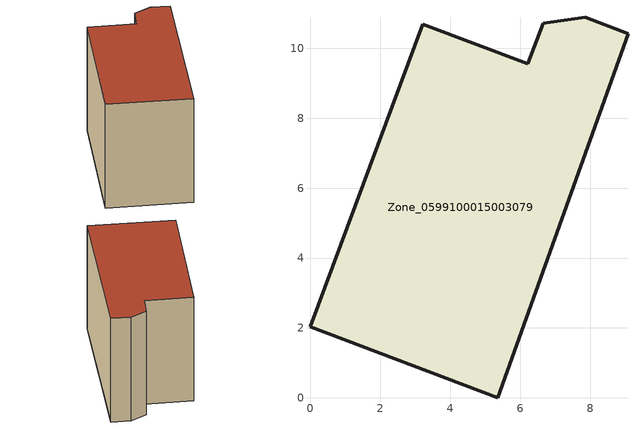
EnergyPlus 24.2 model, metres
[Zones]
Zone_0599100015003079
 floor ground (C_G): 5.36,0 0,2.04 3.21,10.68 6.22,9.56 6.66,10.72 7.87,10.89 9.08,10.42 z0.82
 wall outside (C_F): 9.08,10.42 7.87,10.89 6.66,10.72 6.22,9.56 3.21,10.68 0,2.04 5.36,0 9.08,10.42 z0.82:8.77
 roof outside (C_R): 3.21,10.68 0,2.04 5.36,0 9.08,10.42 7.87,10.89 6.66,10.72 6.22,9.56 z8.77
[BUILDING]
Pand.0599100015003079: North Axis=0; Terrain=City; Loads Convergence Tolerance Value=0.04; Temperature Convergence Tolerance Value=0.4; Solar Distribution=FullExterior; Maximum Number of Warmup Days=25; Minimum Number of Warmup Days=1
[Site:Location]
Rotterdam.The.Hague.AP_ZH_NLD Design_Conditions: Latitude=51.96; Longitude=4.45; Time Zone=1; Elevation=-4.5
[SITE:GROUNDTEMPERATURE:BUILDINGSURFACE]
18, 18, 18, 18, 18, 18, 18, 18, 18, 18, 18, 18
[MATERIAL] Thermal Absorptance=0.9; Solar Absorptance=0.7; Visible Absorptance=0.7
Name | Roughness | Thickness | Conductivity | Density | Specific Heat
G.TI.1965-1974 | MediumSmooth | 0.15 | 0.882353 | 540 | 1210
F.TI.1965-1974 | Rough | 0.3 | 0.697674 | 1920 | 840
R.TI.1965-1974 | MediumRough | 0.2 | 0.232558 | 1500 | 1000
[CONSTRUCTION]
C_G: G.TI.1965-1974
C_F: F.TI.1965-1974
C_R: R.TI.1965-1974
[ZONE]
Zone_0599100015003079: Type=1; Multiplier=1; Ceiling Height=Autocalculate; Volume=Autocalculate; Floor Area=autocalculate; Part of Total Floor Area=Yes
[ZONEINFILTRATION:DESIGNFLOWRATE]
Infil_Zone_0599100015003079: Zone or ZoneList or Space or SpaceList=Zone_0599100015003079; Schedule=AlwaysOn; Design Flow Rate Calculation Method=Flow/Area; Flow Rate per Floor Area=0.003; Constant Term Coefficient=1; Temperature Term Coefficient=0; Velocity Term Coefficient=0; Velocity Squared Term Coefficient=0
[HVACTEMPLATE:ZONE:IDEALLOADSAIRSYSTEM]
Zone_0599100015003079: Maximum Heating Supply Air Temperature=50; Minimum Cooling Supply Air Temperature=13; Maximum Heating Supply Air Humidity Ratio=0.0156; Minimum Cooling Supply Air Humidity Ratio=0.0077; Heating Limit=NoLimit; Cooling Limit=NoLimit; Dehumidification Control Type=ConstantSensibleHeatRatio; Cooling Sensible Heat Ratio=0.7; Dehumidification Setpoint=60; Humidification Control Type=None; Humidification Setpoint=30; Outdoor Air Method=None; Outdoor Air Flow Rate per Person=0.00944; Outdoor Air Flow Rate per Zone Floor Area=0; Outdoor Air Flow Rate per Zone=0; Demand Controlled Ventilation Type=None; Outdoor Air Economizer Type=NoEconomizer; Heat Recovery Type=None; Sensible Heat Recovery Effectiveness=0.7; Latent Heat Recovery Effectiveness=0.65
[ZONECONTROL:THERMOSTAT]
ThermostatControl_Zone_0599100015003079: Zone or ZoneList=Zone_0599100015003079; Control Type Schedule=DualSetpointControlType; Control 1=Thermostat_Zone_0599100015003079; Temperature Difference Between Cutout And Setpoint=0
[THERMOSTATSETPOINT:DUALSETPOINT]
Thermostat_Zone_0599100015003079: Heating Setpoint Temperature Schedule=HeatingSetpoint_Zone_0599100015003079; Cooling Setpoint Temperature Schedule=CoolingSetpoint_Zone_0599100015003079
[SCHEDULE:COMPACT]
HeatingSetpoint_Zone_0599100015003079: Through: 12/31, For: AllDays, Until: 24:00, 21
CoolingSetpoint_Zone_0599100015003079: Through: 12/31, For: AllDays, Until: 24:00, 24
DualSetpointControlType: Through: 12/31, For: AllDays, Until: 24:00, 4
AlwaysOn: Through: 12/31, For: AllDays, Until: 24:00, 1
